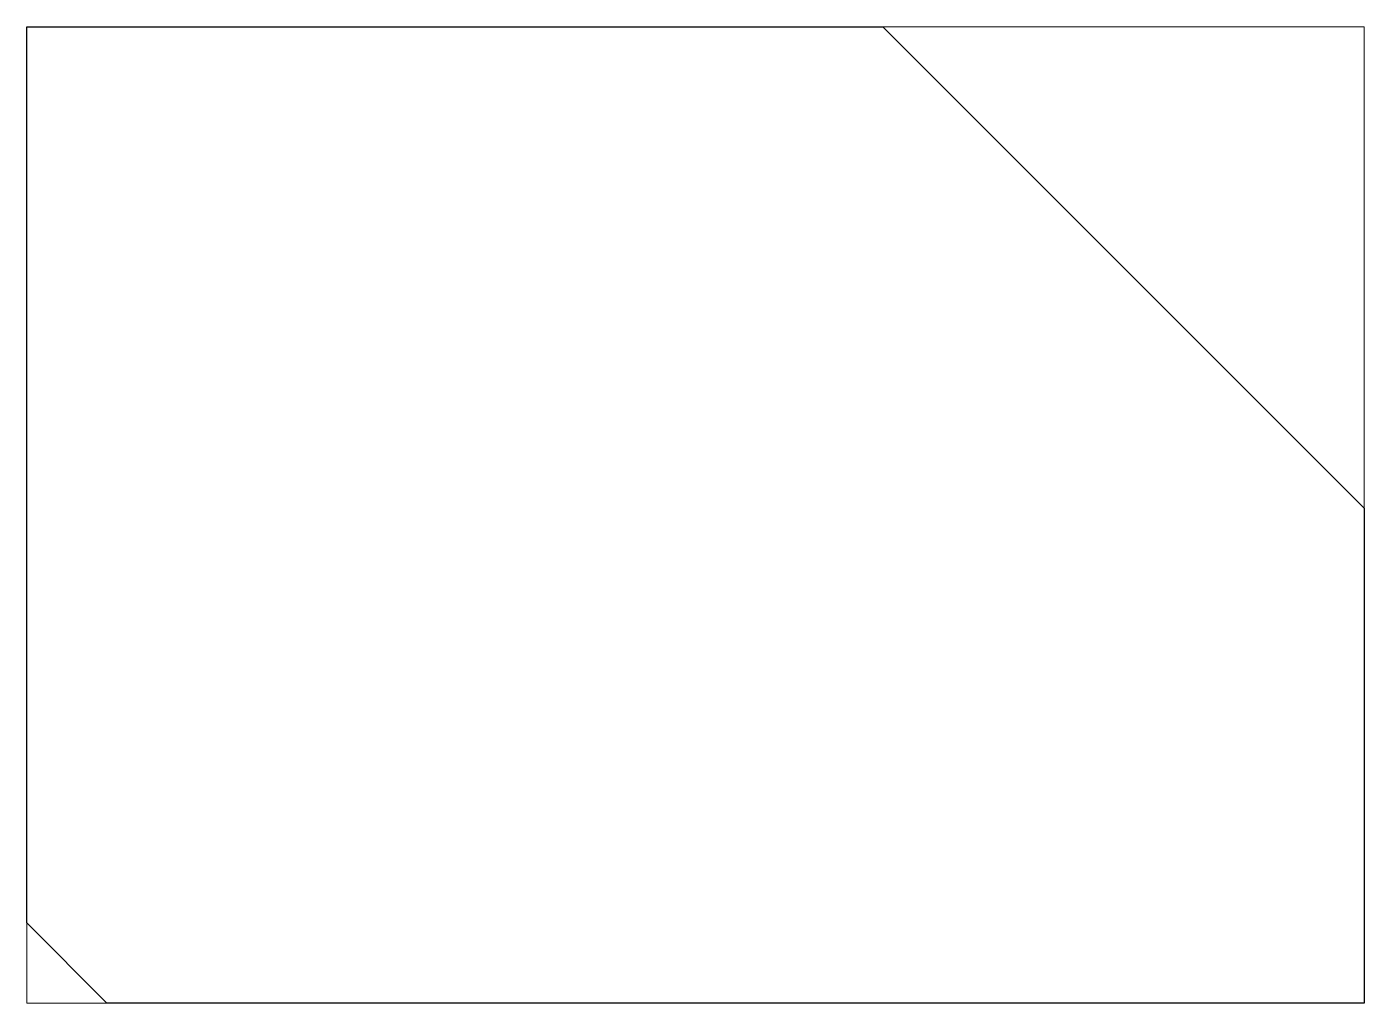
# Paper-space layout 'Layout1' of a CAD drawing. Header units: millimetres. Extents: x 0 to 257, y 4 to 191.
# The model-space entities are those that its viewports show. They can reach past a viewport. Long polylines and large blocks are cut down to what shows.
import ezdxf

# ---------------------------------------------------------------- set-up
doc = ezdxf.new("R2010")
doc.units = ezdxf.units.MM
doc.header["$LTSCALE"] = 10
doc.layers.add('MEMBERS', color=5, linetype='Continuous')

msp = doc.modelspace()

# ---------------------------------------------------------------- linework, layer by layer
at = {"layer": 'MEMBERS', "color": 3, "linetype": 'Continuous'}
for p, q in [((0, -76.25), (0, 91.25)), ((0, 91.25), (160, 91.25)), ((160, 91.25), (250, 1.25)), ((250, 1.25), (250, -91.25)), ((15, -91.25), (0, -76.25)), ((250, -91.25), (15, -91.25))]:
    msp.add_line(p, q, dxfattribs=at)

psp = doc.layouts.get("Layout1")

# ---------------------------------------------------------------- viewports
at = {"layer": '0'}
psp.add_viewport(center=(128.5, 97.5), size=(257, 187.61), view_center_point=(125, 0), view_height=182.5, dxfattribs=at)

doc.saveas('drawing.dxf')
